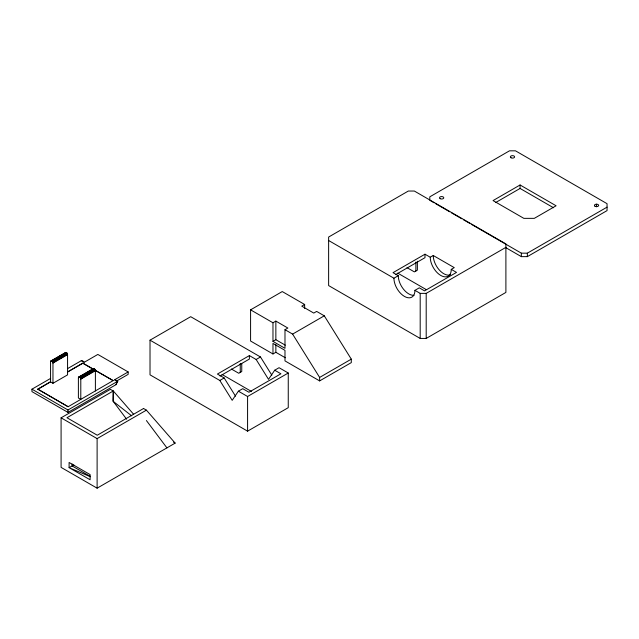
<?xml version="1.0" encoding="UTF-8"?>
<svg xmlns="http://www.w3.org/2000/svg" width="639" height="639" viewBox="0 0 639 639"><rect width="100%" height="100%" fill="white"/><g stroke="black" fill="none" stroke-linecap="round" stroke-linejoin="round"><path stroke-width="0.96" d="M126.594 419.192L113.247 401.396L113.391 391.084L110.387 389.351L61.088 417.818L61.088 467.381L97.112 488.18L175.158 443.123L146.411 410.15L143.408 408.417M52.965 383.304L52.965 363.072C53.229 361.834 50.88 359.701 50.561 361.682L50.561 381.914L52.965 383.304L67.566 374.869L67.566 354.637C67.694 353.559 66.017 351.498 65.21 352.912M78.389 377.745C78.709 375.772 81.057 377.897 80.794 379.135L80.794 399.367L78.389 397.985L78.389 377.745L94.508 368.847L95.395 370.7L95.395 390.94M50.649 378.392L31.95 389.183L31.95 391.611L67.974 412.411L116.002 384.678L117.272 381.523L114.421 379.878M93.03 368.983L94.197 368.623M116.002 384.678L117.752 381.243L114.9 379.598L128.159 371.938L128.159 374.366L116.49 381.108M274.706 370.221L280.904 373.791L248.93 392.25L242.74 388.68L238.387 391.188L232.197 400.326L219.816 380.469L150.021 340.172L150.021 374.837L247.581 431.157L288.253 407.674L288.253 373.016L279.059 367.705L274.706 370.221L268.516 379.35L256.135 359.493L249.378 355.596L217.412 374.055L224.161 377.953L235.519 396.156M50.721 361.083L65.769 352.393M50.601 361.347L66.057 352.424M51.759 360.987L66.368 352.56M52.071 361.219L66.68 352.784M52.366 361.522L66.967 353.087M52.614 361.882L67.215 353.455M52.805 362.281L67.407 353.854M52.925 362.688L67.526 354.254M52.965 363.072L67.566 354.637M67.646 368.575L81.736 360.444L84.588 362.089L97.839 354.437L128.159 371.938M94.62 369.909L113.151 380.604L68.125 406.731L37.805 389.231L50.545 381.739M67.542 371.93L82.83 363.104L92.943 368.935M37.805 389.231L50.545 381.874M67.542 372.066L82.83 363.232L92.943 369.07M78.549 377.146L93.59 368.463M78.429 377.409L93.885 368.487M79.899 377.282L94.508 368.847M80.195 377.585L94.796 369.158M80.442 377.953L95.043 369.518M80.634 378.352L95.235 369.917M80.754 378.751L95.355 370.316M80.794 379.135L95.395 370.7M150.021 340.172L190.694 316.688L260.488 356.985L271.839 375.189M31.95 389.183L67.974 409.982L117.752 381.243M285.29 357.752L275.856 352.305L272.973 353.966L250.584 341.034L250.584 309.843L282.254 291.56L304.643 304.483L304.643 308.405M272.973 322.767L275.856 321.105L287.869 328.039L284.986 329.7L284.986 348.319L272.973 341.386L272.973 322.767L250.584 309.843M304.643 304.483L301.768 306.153L313.773 313.078L316.656 311.417L324.277 315.818L351.298 359.15L351.298 362.617L319.628 380.9L284.986 360.899L284.986 350.364L272.973 343.431L272.973 353.966M520.074 184.983L493.052 200.582L523.844 218.354L534.308 218.354L556.098 205.782L520.074 184.983L520.074 188.449L553.526 207.763M495.592 202.587L520.074 188.449M143.559 408.505L97.264 435.231L66.943 417.73L113.239 390.996L113.247 401.396L131.666 415.837M61.088 417.818L97.112 438.61L146.411 410.15M272.973 341.386L275.856 339.716L285.29 345.164M430.247 257.237L433.25 255.504L454.265 267.637L451.262 269.37A14.857 8.579 60 0 1 440.75 275.441A14.857 8.579 60 0 1 430.247 257.237L424.991 254.21L393.025 272.661L398.273 275.697A14.857 8.579 60 0 0 414.032 295.306M220 376.02L249.378 359.062L249.378 355.596M284.986 329.7L292.606 334.101L324.277 315.818M395.613 274.634L424.991 257.677L424.991 254.21M328.63 240.512L393.92 278.213L398.273 275.697M219.816 380.469L224.161 377.953M256.135 359.493L260.488 356.985M73.836 464.952L69.1 467.652L69.1 462.468L90.107 474.593L90.107 479.777L69.1 467.652L90.339 476.718M393.92 278.213A14.857 8.579 60 0 0 404.431 296.408A14.857 8.579 60 0 0 414.935 290.346L419.288 287.83L424.544 290.865L456.51 272.406L451.262 269.37M238.387 391.188L247.581 396.499L288.253 373.016M414.935 290.346L420.19 293.373L426.197 293.373L505.896 247.365M471.247 224.233L521.344 253.164L527.351 253.164L607.05 207.148M505.8 247.652L521.344 256.63L527.351 256.63L607.05 210.614L607.05 203.681L515.489 150.82L509.491 150.82L429.783 196.836L429.783 200.303M319.628 380.9L319.628 377.433L351.298 359.15M426.197 338.438L505.896 292.422L505.896 243.898L414.336 191.037L408.329 191.037L328.63 237.045L328.63 285.577L420.19 338.438L426.197 338.438L426.197 293.373M175.11 443.067L173.608 442.196M113.247 401.396L113.391 391.084L133.615 414.272M430.654 200.798L434.105 202.795M435.83 203.793L449.656 211.773M451.382 212.763L461.749 218.754M463.475 219.752L469.521 223.243M406.995 267.629L414.368 271.887L417.371 270.153L417.371 261.215M397.738 273.133L426.165 289.547M231.39 369.022L238.754 373.272L241.758 371.539L241.758 363.599M222.124 374.526L251.415 391.435M81.249 360.723L84.1 362.369M94.62 370.037L113.151 380.604M37.805 389.103L68.125 406.731M90.442 476.51L72.119 465.951L72.119 463.994M146.411 420.55L166.915 447.875M292.606 334.101L319.628 377.433M596.546 204.184L596.546 206.788M527.351 253.164L527.351 256.63M521.344 253.164L521.344 256.63M420.19 293.373L420.19 338.438M415.869 262.078L415.869 271.016M275.856 321.105L275.856 339.716M275.856 344.637L275.856 352.305M247.581 396.499L247.581 431.157M240.256 363.471L240.256 372.409M97.112 438.61L97.112 488.18M67.974 409.982L67.974 412.411M450.511 274.762A14.857 8.579 60 0 1 439.312 270.009A14.857 8.579 60 0 1 433.25 255.504M440.143 198.657A2.125 1.222 0 0 0 443.698 198.106A2.125 1.222 0 0 0 441.094 196.604A2.125 1.222 0 0 0 440.143 198.657M595.045 206.277A2.125 1.222 0 0 0 598.591 205.726A2.125 1.222 0 0 0 595.995 204.232A2.125 1.222 0 0 0 595.045 206.277M510.992 157.753A2.125 1.222 0 0 0 514.539 157.202A2.125 1.222 0 0 0 511.943 155.7A2.125 1.222 0 0 0 510.992 157.753"/></g></svg>
